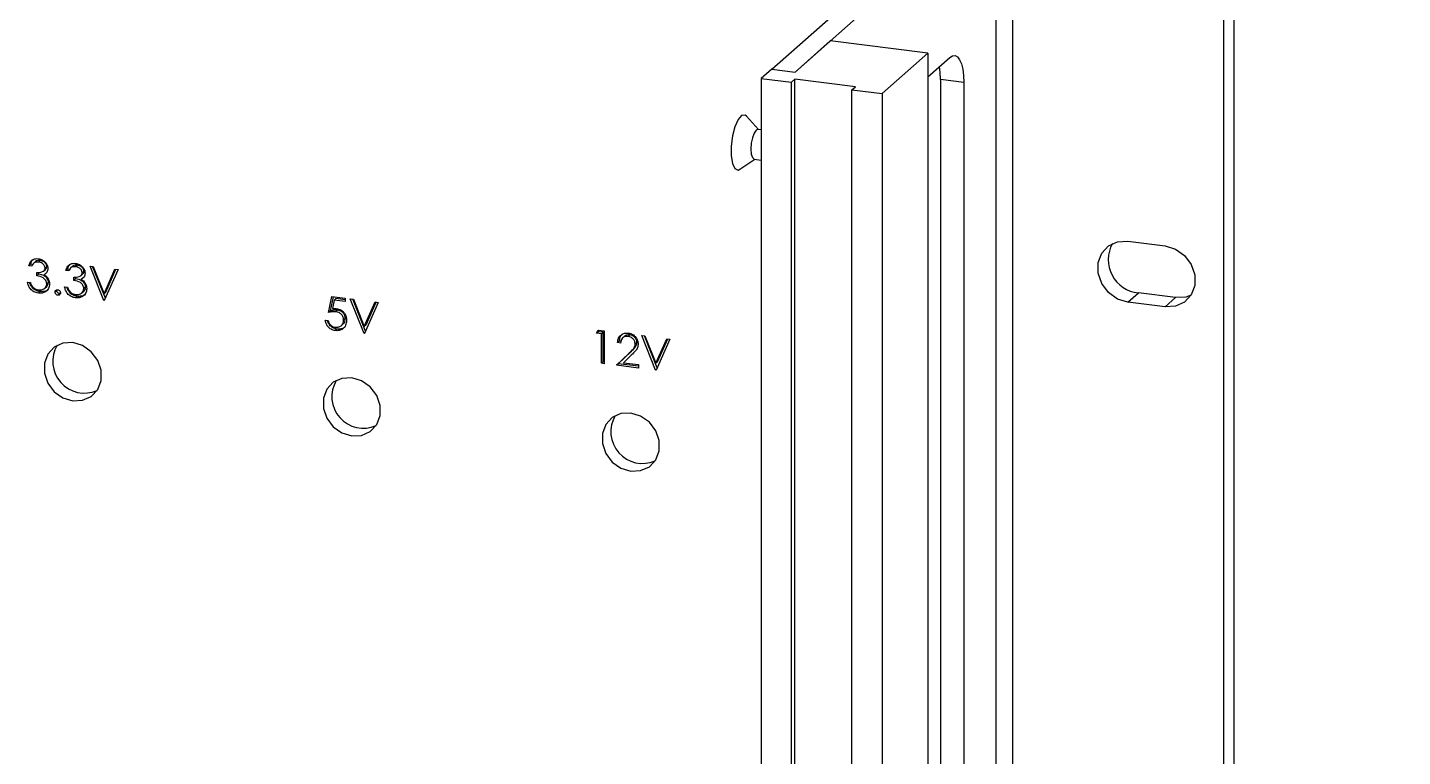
# Model space of a CAD drawing. Header units: millimetres. Extents: x 0 to 589, y 0 to 415.
# Drawn here: x 490.22 to 536.31, y 230.53 to 254.95 of the extents above; entities that cross this region are included whole.
import ezdxf

# ---------------------------------------------------------------- set-up
doc = ezdxf.new("R2010")
doc.units = ezdxf.units.MM

msp = doc.modelspace()

# ---------------------------------------------------------------- linework, layer by layer
at = {"color": 7, "linetype": 'Continuous', "lineweight": 25}
for p, q in [((515.1666, 253.5581), (560.1857, 293.2613)), ((515.9461, 253.4599), (560.9652, 293.1631)), ((522.6783, 259.3444), (522.6783, 189.8908)), ((523.2386, 259.0742), (523.2386, 189.6206)), ((530.3166, 188.7289), (530.3166, 258.1825)), ((530.6701, 189.0407), (530.6701, 258.4943)), ((515.9461, 253.4599), (517.1246, 254.4993)), ((520.3985, 254.0868), (517.1246, 254.4993)), ((518.8665, 252.7356), (520.3985, 254.0868)), ((520.3985, 254.0868), (520.3985, 184.6332)), ((515.1666, 253.5581), (514.813, 253.2463)), ((515.1666, 253.5581), (515.9461, 253.4599)), ((520.3985, 253.3011), (521.1315, 253.9476)), ((514.813, 253.2463), (515.8264, 253.1187)), ((514.813, 253.2463), (514.813, 183.7927)), ((515.9442, 253.2226), (515.8264, 253.1187)), ((515.8264, 183.6651), (515.8264, 253.1187)), ((517.971, 252.9673), (515.9442, 253.2226)), ((515.9442, 183.769), (515.9442, 253.2226)), ((521.6029, 253.1062), (520.8234, 253.2044)), ((520.8234, 253.2044), (520.8234, 227.4343)), ((521.6029, 253.1062), (521.6029, 227.3361)), ((517.8531, 252.8633), (517.971, 252.9673)), ((517.8531, 252.8633), (518.8665, 252.7356)), ((517.8531, 183.4097), (517.8531, 252.8633)), ((518.8665, 252.7356), (518.8665, 183.282)), ((514.7271, 251.5303), (514.3247, 251.9806)), ((514.813, 251.5195), (514.7036, 251.5333)), ((514.1006, 250.2018), (514.6021, 250.5382)), ((514.5786, 250.5411), (514.813, 250.5116)), ((527.105, 247.7919), (528.3522, 247.6348)), ((490.4881, 247.1096), (490.4145, 247.0446)), ((490.6423, 247.1453), (490.5834, 247.0933)), ((490.3162, 247.0172), (490.2572, 246.9652)), ((490.3552, 246.9529), (490.2572, 246.9652)), ((490.4141, 247.0048), (490.3162, 247.0172)), ((490.5231, 246.6356), (490.5231, 246.7484)), ((490.582, 246.6875), (490.5231, 246.6356)), ((490.582, 246.6875), (490.582, 246.7535)), ((490.7524, 246.7902), (490.8261, 246.8552)), ((490.8323, 246.7221), (490.7734, 246.6701)), ((490.8618, 246.9451), (490.8029, 246.8931)), ((491.5614, 246.8603), (491.5025, 246.8083)), ((491.6004, 246.796), (491.5025, 246.8083)), ((491.6593, 246.8479), (491.5614, 246.8603)), ((491.7333, 246.9527), (491.6597, 246.8877)), ((491.8875, 246.9884), (491.8286, 246.9364)), ((491.9977, 246.6333), (492.0713, 246.6983)), ((492.107, 246.7882), (492.0481, 246.7363)), ((492.3139, 246.9599), (492.4189, 246.9467)), ((492.7757, 245.8018), (492.3139, 246.9599)), ((492.8246, 245.8789), (492.3978, 246.9493)), ((492.4189, 246.9467), (492.7826, 246.034)), ((492.7826, 246.034), (493.1464, 246.855)), ((493.2514, 246.8418), (492.7896, 245.8)), ((492.8416, 246.086), (493.1804, 246.8507)), ((493.1464, 246.855), (493.2514, 246.8418)), ((490.2153, 246.4205), (490.3132, 246.4082)), ((490.7855, 246.2092), (490.8591, 246.2741)), ((490.9178, 246.4125), (490.8589, 246.3606)), ((491.1976, 246.1376), (491.2029, 246.1615)), ((491.4605, 246.2636), (491.5584, 246.2513)), ((491.7683, 246.4787), (491.7683, 246.5915)), ((491.8272, 246.5307), (491.7683, 246.4787)), ((491.8272, 246.5307), (491.8272, 246.5966)), ((492.0775, 246.5652), (492.0186, 246.5132)), ((492.163, 246.2557), (492.1041, 246.2037)), ((490.6382, 246.1023), (490.5792, 246.0503)), ((491.1976, 246.1376), (491.1387, 246.0856)), ((491.2885, 246.0344), (491.2296, 245.9825)), ((491.3146, 246.0356), (491.2885, 246.0344)), ((491.8834, 245.9454), (491.8245, 245.8934)), ((492.0307, 246.0523), (492.1044, 246.1173)), ((492.7999, 245.8232), (492.7757, 245.8018)), ((492.7896, 245.8), (492.7757, 245.8018)), ((492.8416, 246.086), (492.7826, 246.034)), ((500.3099, 245.4025), (500.4219, 245.9384)), ((500.3689, 245.4545), (500.4687, 245.9325)), ((500.4219, 245.9384), (500.8696, 245.882)), ((500.4984, 245.816), (500.4396, 245.5341)), ((500.5573, 245.8679), (500.4984, 245.816)), ((500.8696, 245.7692), (500.4984, 245.816)), ((500.8696, 245.8286), (500.5573, 245.8679)), ((500.8696, 245.882), (500.8696, 245.7692)), ((501.0375, 245.8608), (501.1424, 245.8476)), ((501.4992, 244.7027), (501.0375, 245.8608)), ((501.5481, 244.7798), (501.1213, 245.8503)), ((501.1424, 245.8476), (501.5062, 244.935)), ((501.5062, 244.935), (501.87, 245.756)), ((501.9749, 245.7427), (501.5132, 244.701)), ((501.5651, 244.9869), (501.904, 245.7517)), ((501.87, 245.756), (501.9749, 245.7427)), ((527.105, 245.7492), (527.4585, 246.061)), ((528.3522, 245.592), (527.105, 245.7492)), ((528.7057, 245.9038), (527.4585, 246.061)), ((528.3522, 245.592), (528.7057, 245.9038)), ((500.3689, 245.4545), (500.3099, 245.4025)), ((500.6093, 245.4806), (500.5504, 245.4286)), ((500.198, 245.1487), (500.2959, 245.1364)), ((500.5899, 244.8485), (500.531, 244.7965)), ((500.7275, 244.9597), (500.8012, 245.0247)), ((500.8725, 245.2046), (500.8136, 245.1527)), ((501.5651, 244.9869), (501.5062, 244.935)), ((509.2863, 244.7088), (509.3504, 244.8135)), ((509.3452, 244.7607), (509.3756, 244.8103)), ((509.3504, 244.8135), (509.5521, 244.7881)), ((509.5521, 244.7881), (509.5521, 243.6882)), ((501.5234, 244.7241), (501.4992, 244.7027)), ((501.5132, 244.701), (501.4992, 244.7027)), ((509.3452, 244.7607), (509.2863, 244.7088)), ((509.4542, 244.6876), (509.2863, 244.7088)), ((509.5131, 244.7396), (509.3452, 244.7607)), ((509.5131, 244.7396), (509.4542, 244.6876)), ((509.4542, 243.7005), (509.4542, 244.6876)), ((509.5131, 243.7525), (509.5131, 244.7396)), ((510.0588, 244.4452), (509.9999, 244.3932)), ((510.0978, 244.3809), (509.9999, 244.3932)), ((510.1093, 244.4389), (510.0588, 244.4452)), ((510.2386, 244.6127), (510.165, 244.5478)), ((510.4097, 244.6548), (510.3507, 244.6029)), ((510.6464, 244.402), (510.5875, 244.3501)), ((510.8114, 244.6295), (510.9163, 244.6162)), ((511.2731, 243.4713), (510.8114, 244.6295)), ((511.322, 243.5484), (510.8952, 244.6189)), ((510.9163, 244.6162), (511.2801, 243.7036)), ((511.2801, 243.7036), (511.6438, 244.5246)), ((511.7488, 244.5114), (511.2871, 243.4696)), ((511.339, 243.7555), (511.6778, 244.5203)), ((511.6438, 244.5246), (511.7488, 244.5114)), ((509.9579, 243.637), (510.3811, 244.0389)), ((510.0168, 243.689), (510.4401, 244.0909)), ((510.4646, 243.9797), (510.1916, 243.7204)), ((510.4401, 244.0909), (510.3811, 244.0389)), ((509.5131, 243.7525), (509.4542, 243.7005)), ((509.5521, 243.6882), (509.4542, 243.7005)), ((509.5521, 243.7475), (509.5131, 243.7525)), ((510.0168, 243.689), (509.9579, 243.637)), ((510.6994, 243.5436), (509.9579, 243.637)), ((510.6994, 243.603), (510.0168, 243.689)), ((510.1916, 243.7204), (510.6994, 243.6564)), ((510.6994, 243.6564), (510.6994, 243.5436)), ((511.2973, 243.4927), (511.2731, 243.4713)), ((511.2871, 243.4696), (511.2731, 243.4713)), ((511.339, 243.7555), (511.2801, 243.7036))]:
    msp.add_line(p, q, dxfattribs=at)
at = {"color": 7, "linetype": 'Continuous', "lineweight": 25, "flags": 128}
for points in [[(521.1315, 253.9476), (521.2235, 254.0045), (521.3119, 254.011), (521.3934, 253.9667), (521.4649, 253.8733), (521.5235, 253.7345), (521.5671, 253.5556), (521.5939, 253.3435), (521.6029, 253.1062)], [(520.8234, 253.2044), (520.8144, 253.4417), (520.789, 253.6455)], [(514.3247, 251.9806), (514.2737, 252.0194), (514.1571, 252.0051), (514.0363, 251.8687), (513.9278, 251.6289), (513.8461, 251.3178), (513.8023, 250.9777), (513.8023, 250.6543), (513.8461, 250.3914), (513.9278, 250.2244), (514.0363, 250.176), (514.1006, 250.2018)], [(514.7036, 251.5333), (514.6411, 251.5086), (514.5735, 251.4131), (514.5161, 251.2603), (514.4778, 251.0736), (514.4643, 250.8813), (514.4778, 250.7128), (514.5161, 250.5936), (514.5735, 250.542), (514.5786, 250.5411)], [(527.105, 245.7492), (526.7584, 245.8544), (526.4536, 246.0702), (526.2274, 246.3704), (526.107, 246.7189), (526.107, 247.0736), (526.2274, 247.3918), (526.4536, 247.635), (526.7584, 247.774), (527.105, 247.7919)], [(528.3522, 247.6348), (528.6988, 247.5295), (529.0036, 247.3138), (529.2298, 247.0135), (529.3502, 246.665), (529.3502, 246.3103), (529.2298, 245.9922), (529.0036, 245.7489), (528.6988, 245.61), (528.3522, 245.592)], [(529.2234, 245.9819), (529.0523, 245.9218), (528.7057, 245.9038)], [(491.7323, 242.4449), (492.0629, 242.462), (492.3536, 242.5945), (492.5694, 242.8265), (492.6842, 243.13), (492.6842, 243.4683), (492.5694, 243.8007), (492.3536, 244.0871), (492.0629, 244.2929), (491.7323, 244.3933), (491.4017, 244.3762), (491.111, 244.2437), (490.8952, 244.0117), (490.7804, 243.7082), (490.7804, 243.3698), (490.8952, 243.0374), (491.111, 242.7511), (491.4017, 242.5453), (491.7323, 242.4449)], [(501.0864, 241.2663), (501.417, 241.2834), (501.7078, 241.416), (501.9235, 241.648), (502.0384, 241.9515), (502.0384, 242.2898), (501.9235, 242.6222), (501.7078, 242.9086), (501.417, 243.1144), (501.0864, 243.2148), (500.7559, 243.1977), (500.4651, 243.0652), (500.2494, 242.8332), (500.1345, 242.5297), (500.1345, 242.1913), (500.2494, 241.8589), (500.4651, 241.5725), (500.7559, 241.3667), (501.0864, 241.2663)], [(510.4406, 240.0878), (510.7712, 240.1049), (511.0619, 240.2375), (511.2777, 240.4695), (511.3925, 240.773), (511.3925, 241.1113), (511.2777, 241.4437), (511.0619, 241.7301), (510.7712, 241.9359), (510.4406, 242.0363), (510.11, 242.0192), (509.8193, 241.8867), (509.6035, 241.6546), (509.4887, 241.3512), (509.4887, 241.0128), (509.6035, 240.6804), (509.8193, 240.394), (510.11, 240.1882), (510.4406, 240.0878)]]:
    msp.add_lwpolyline(points, dxfattribs=at)
at = {"color": 7, "linetype": 'Continuous', "lineweight": 25}
for centre, radius, start, end in [((527.5614, 247.1712), 1.115, 150.88041, 264.70505), ((492.1221, 243.7628), 1.0596, 149.17442, 293.64483), ((501.4762, 242.5843), 1.0596, 149.17442, 293.64483), ((510.8304, 241.4058), 1.0596, 149.17442, 293.64483)]:
    msp.add_arc(centre, radius, start, end, dxfattribs=at)
for points, knots in [([(490.2572, 246.9652), (490.2698, 247.0059), (490.2949, 247.0872), (490.3783, 247.1702), (490.4792, 247.2112), (490.5478, 247.2079), (490.5821, 247.2063)], [0, 0, 0, 0, 0.2802877, 0.5596797, 0.7797465, 1, 1, 1, 1]), ([(490.3162, 247.0172), (490.3276, 247.0591), (490.3463, 247.1278), (490.3979, 247.1723), (490.418, 247.1897)], [0, 0, 0, 0, 0.6094087, 1, 1, 1, 1]), ([(490.5834, 247.0933), (490.555, 247.0946), (490.4984, 247.0972), (490.4081, 247.0536), (490.3753, 246.9911), (490.3552, 246.9529)], [0, 0, 0, 0, 0.280636, 0.5603644, 1, 1, 1, 1]), ([(490.6423, 247.1453), (490.6146, 247.146), (490.5591, 247.1474), (490.4998, 247.1281), (490.4835, 247.1039), (490.4822, 247.1019)], [0, 0, 0, 0, 0.4792993, 0.9570487, 1, 1, 1, 1]), ([(490.5821, 247.2063), (490.6263, 247.196), (490.7146, 247.1753), (490.8203, 247.0913), (490.8874, 246.9869), (490.8964, 246.9159), (490.9008, 246.8804)], [0, 0, 0, 0, 0.280085, 0.5598683, 0.7800992, 1, 1, 1, 1]), ([(490.8029, 246.8931), (490.7974, 246.9226), (490.7863, 246.9819), (490.7027, 247.0636), (490.6286, 247.0821), (490.5834, 247.0933)], [0, 0, 0, 0, 0.278859, 0.5600742, 1, 1, 1, 1]), ([(490.8618, 246.9451), (490.8563, 246.9746), (490.8452, 247.0338), (490.7616, 247.1156), (490.6875, 247.134), (490.6423, 247.1453)], [0, 0, 0, 0, 0.278859, 0.5600742, 1, 1, 1, 1]), ([(490.5231, 246.7484), (490.5847, 246.7464), (490.6772, 246.7433), (490.7676, 246.7965), (490.7985, 246.8473), (490.8014, 246.8779), (490.8029, 246.8931)], [0, 0, 0, 0, 0.4994185, 0.749016, 0.8745437, 1, 1, 1, 1]), ([(490.8589, 246.3606), (490.8573, 246.38), (490.8541, 246.4187), (490.8201, 246.4924), (490.7186, 246.5999), (490.6013, 246.6213), (490.5231, 246.6356)], [0, 0, 0, 0, 0.12558702, 0.25119068, 0.50060497, 1, 1, 1, 1]), ([(490.9178, 246.4125), (490.9162, 246.4319), (490.913, 246.4707), (490.879, 246.5443), (490.7775, 246.6519), (490.6602, 246.6733), (490.582, 246.6875)], [0, 0, 0, 0, 0.125587, 0.2511907, 0.500605, 1, 1, 1, 1]), ([(490.9008, 246.8804), (490.8991, 246.8552), (490.8955, 246.8048), (490.8562, 246.7254), (490.8048, 246.6911), (490.7734, 246.6701)], [0, 0, 0, 0, 0.2805082, 0.5607923, 1, 1, 1, 1]), ([(490.7734, 246.6701), (490.7988, 246.6536), (490.8442, 246.624), (490.8771, 246.5805), (490.8916, 246.5614)], [0, 0, 0, 0, 0.5597945, 1, 1, 1, 1]), ([(490.8162, 246.8523), (490.8219, 246.8554), (490.8403, 246.8658), (490.8568, 246.9), (490.8602, 246.9301), (490.8618, 246.9451)], [0, 0, 0, 0, 0.182175, 0.5912039, 1, 1, 1, 1]), ([(491.5025, 246.8083), (491.515, 246.849), (491.5401, 246.9303), (491.6235, 247.0133), (491.7244, 247.0543), (491.793, 247.0511), (491.8273, 247.0494)], [0, 0, 0, 0, 0.2802877, 0.5596797, 0.7797465, 1, 1, 1, 1]), ([(491.5614, 246.8603), (491.5728, 246.9022), (491.5915, 246.9709), (491.6431, 247.0155), (491.6632, 247.0329)], [0, 0, 0, 0, 0.6094087, 1, 1, 1, 1]), ([(491.8286, 246.9364), (491.8002, 246.9377), (491.7436, 246.9403), (491.6534, 246.8967), (491.6205, 246.8342), (491.6004, 246.796)], [0, 0, 0, 0, 0.280636, 0.5603644, 1, 1, 1, 1]), ([(491.8875, 246.9884), (491.8598, 246.9891), (491.8044, 246.9905), (491.7451, 246.9712), (491.7288, 246.947), (491.7274, 246.9451)], [0, 0, 0, 0, 0.4792993, 0.9570487, 1, 1, 1, 1]), ([(491.7683, 246.5915), (491.8299, 246.5895), (491.9224, 246.5864), (492.0128, 246.6396), (492.0437, 246.6904), (492.0466, 246.721), (492.0481, 246.7363)], [0, 0, 0, 0, 0.4994185, 0.749016, 0.8745437, 1, 1, 1, 1]), ([(491.8273, 247.0494), (491.8715, 247.0391), (491.9598, 247.0184), (492.0655, 246.9344), (492.1326, 246.83), (492.1416, 246.759), (492.146, 246.7235)], [0, 0, 0, 0, 0.28008496, 0.55986833, 0.78009915, 1, 1, 1, 1]), ([(492.0481, 246.7363), (492.0426, 246.7657), (492.0315, 246.825), (491.9479, 246.9067), (491.8738, 246.9252), (491.8286, 246.9364)], [0, 0, 0, 0, 0.278859, 0.5600742, 1, 1, 1, 1]), ([(492.107, 246.7882), (492.1015, 246.8177), (492.0904, 246.8769), (492.0069, 246.9587), (491.9328, 246.9772), (491.8875, 246.9884)], [0, 0, 0, 0, 0.278859, 0.5600742, 1, 1, 1, 1]), ([(492.146, 246.7235), (492.1443, 246.6983), (492.1407, 246.6479), (492.1014, 246.5685), (492.05, 246.5342), (492.0186, 246.5132)], [0, 0, 0, 0, 0.2805082, 0.5607923, 1, 1, 1, 1]), ([(492.0615, 246.6954), (492.0671, 246.6986), (492.0855, 246.7089), (492.1021, 246.7432), (492.1054, 246.7732), (492.107, 246.7882)], [0, 0, 0, 0, 0.18217502, 0.59120393, 1, 1, 1, 1]), ([(490.5792, 246.0503), (490.5292, 246.061), (490.4292, 246.0825), (490.311, 246.1818), (490.2424, 246.3016), (490.2243, 246.3808), (490.2153, 246.4205)], [0, 0, 0, 0, 0.2798859, 0.5589785, 0.7792629, 1, 1, 1, 1]), ([(490.6382, 246.1023), (490.588, 246.113), (490.4879, 246.1344), (490.3707, 246.234), (490.3102, 246.3345), (490.2957, 246.3935), (490.2909, 246.4131)], [0, 0, 0, 0, 0.3150274, 0.629162, 0.8771045, 1, 1, 1, 1]), ([(490.3132, 246.4082), (490.3232, 246.3749), (490.341, 246.3157), (490.3811, 246.2668), (490.3987, 246.2454)], [0, 0, 0, 0, 0.5606944, 1, 1, 1, 1]), ([(490.3987, 246.2454), (490.43, 246.2216), (490.4862, 246.1792), (490.552, 246.1679), (490.581, 246.1629)], [0, 0, 0, 0, 0.558748, 1, 1, 1, 1]), ([(490.9568, 246.3577), (490.949, 246.3047), (490.9333, 246.1987), (490.8309, 246.0929), (490.706, 246.0442), (490.6215, 246.0483), (490.5792, 246.0503)], [0, 0, 0, 0, 0.279304, 0.5588383, 0.779277, 1, 1, 1, 1]), ([(490.581, 246.1629), (490.6188, 246.1607), (490.6944, 246.1563), (490.7858, 246.2018), (490.8479, 246.2724), (490.8552, 246.3312), (490.8589, 246.3606)], [0, 0, 0, 0, 0.2805991, 0.5601509, 0.7803026, 1, 1, 1, 1]), ([(490.9062, 246.1807), (490.8965, 246.169), (490.8614, 246.1264), (490.7631, 246.0979), (490.6798, 246.1008), (490.6382, 246.1023)], [0, 0, 0, 0, 0.1596714, 0.5795649, 1, 1, 1, 1]), ([(490.8509, 246.2684), (490.8695, 246.2869), (490.9081, 246.3255), (490.9145, 246.3828), (490.9178, 246.4125)], [0, 0, 0, 0, 0.4806086, 1, 1, 1, 1]), ([(490.8916, 246.5614), (490.9126, 246.5251), (490.95, 246.4602), (490.9547, 246.389), (490.9568, 246.3577)], [0, 0, 0, 0, 0.5594191, 1, 1, 1, 1]), ([(491.1387, 246.0856), (491.1403, 246.0989), (491.1435, 246.1255), (491.1682, 246.1524), (491.198, 246.167), (491.2191, 246.1662), (491.2296, 246.1658)], [0, 0, 0, 0, 0.2795762, 0.5592837, 0.7795524, 1, 1, 1, 1]), ([(491.2296, 246.1658), (491.2431, 246.1626), (491.27, 246.1561), (491.2994, 246.1272), (491.3181, 246.095), (491.3197, 246.0734), (491.3206, 246.0627)], [0, 0, 0, 0, 0.27960164, 0.55921202, 0.77947519, 1, 1, 1, 1]), ([(491.8245, 245.8934), (491.7744, 245.9042), (491.6744, 245.9256), (491.5563, 246.0249), (491.4876, 246.1447), (491.4695, 246.224), (491.4605, 246.2636)], [0, 0, 0, 0, 0.2798859, 0.5589785, 0.7792629, 1, 1, 1, 1]), ([(491.8834, 245.9454), (491.8332, 245.9561), (491.7331, 245.9775), (491.6159, 246.0771), (491.5555, 246.1777), (491.541, 246.2366), (491.5362, 246.2562)], [0, 0, 0, 0, 0.3150274, 0.629162, 0.8771045, 1, 1, 1, 1]), ([(491.5584, 246.2513), (491.5684, 246.2181), (491.5862, 246.1588), (491.6263, 246.1099), (491.6439, 246.0885)], [0, 0, 0, 0, 0.56069443, 1, 1, 1, 1]), ([(492.1041, 246.2037), (492.1025, 246.2231), (492.0993, 246.2618), (492.0653, 246.3355), (491.9638, 246.443), (491.8465, 246.4644), (491.7683, 246.4787)], [0, 0, 0, 0, 0.12558702, 0.25119068, 0.50060497, 1, 1, 1, 1]), ([(492.202, 246.2008), (492.1942, 246.1478), (492.1785, 246.0418), (492.0761, 245.9361), (491.9513, 245.8873), (491.8667, 245.8914), (491.8245, 245.8934)], [0, 0, 0, 0, 0.279304, 0.5588383, 0.779277, 1, 1, 1, 1]), ([(491.8262, 246.006), (491.8641, 246.0038), (491.9396, 245.9994), (492.031, 246.0449), (492.0931, 246.1155), (492.1004, 246.1743), (492.1041, 246.2037)], [0, 0, 0, 0, 0.2805991, 0.5601509, 0.7803026, 1, 1, 1, 1]), ([(492.163, 246.2557), (492.1614, 246.275), (492.1582, 246.3138), (492.1242, 246.3875), (492.0227, 246.495), (491.9054, 246.5164), (491.8272, 246.5307)], [0, 0, 0, 0, 0.12558702, 0.25119068, 0.50060497, 1, 1, 1, 1]), ([(492.0186, 246.5132), (492.044, 246.4967), (492.0894, 246.4671), (492.1224, 246.4236), (492.1369, 246.4045)], [0, 0, 0, 0, 0.55979451, 1, 1, 1, 1]), ([(492.0961, 246.1115), (492.1147, 246.1301), (492.1534, 246.1686), (492.1597, 246.2259), (492.163, 246.2557)], [0, 0, 0, 0, 0.4806086, 1, 1, 1, 1]), ([(492.1369, 246.4045), (492.1578, 246.3682), (492.1952, 246.3033), (492.1999, 246.2322), (492.202, 246.2008)], [0, 0, 0, 0, 0.5594191, 1, 1, 1, 1]), ([(491.2296, 245.9825), (491.2162, 245.9858), (491.1895, 245.9925), (491.1599, 246.0211), (491.1416, 246.0534), (491.1397, 246.0749), (491.1387, 246.0856)], [0, 0, 0, 0, 0.2795812, 0.5591432, 0.7795754, 1, 1, 1, 1]), ([(491.2885, 246.0344), (491.2752, 246.0378), (491.2484, 246.0445), (491.2188, 246.0731), (491.2005, 246.1054), (491.1986, 246.1268), (491.1976, 246.1376)], [0, 0, 0, 0, 0.2795812, 0.5591432, 0.7795754, 1, 1, 1, 1]), ([(491.3206, 246.0627), (491.319, 246.0494), (491.3158, 246.0227), (491.291, 245.9961), (491.2612, 245.9814), (491.2402, 245.9821), (491.2296, 245.9825)], [0, 0, 0, 0, 0.2794691, 0.5593578, 0.7796739, 1, 1, 1, 1]), ([(491.6439, 246.0885), (491.6753, 246.0648), (491.7314, 246.0223), (491.7972, 246.011), (491.8262, 246.006)], [0, 0, 0, 0, 0.558748, 1, 1, 1, 1]), ([(492.1514, 246.0238), (492.1417, 246.0121), (492.1066, 245.9696), (492.0083, 245.9411), (491.9251, 245.944), (491.8834, 245.9454)], [0, 0, 0, 0, 0.1596714, 0.5795649, 1, 1, 1, 1]), ([(500.5504, 245.4286), (500.5042, 245.4296), (500.4216, 245.4314), (500.3441, 245.4114), (500.3099, 245.4025)], [0, 0, 0, 0, 0.55941616, 1, 1, 1, 1]), ([(500.6093, 245.4806), (500.5631, 245.4816), (500.4805, 245.4834), (500.403, 245.4633), (500.3689, 245.4545)], [0, 0, 0, 0, 0.5594162, 1, 1, 1, 1]), ([(500.4396, 245.5341), (500.4632, 245.5376), (500.5053, 245.544), (500.5489, 245.5407), (500.5681, 245.5392)], [0, 0, 0, 0, 0.5600642, 1, 1, 1, 1]), ([(500.8136, 245.1527), (500.8096, 245.1912), (500.8015, 245.2683), (500.728, 245.3602), (500.639, 245.4123), (500.58, 245.4232), (500.5504, 245.4286)], [0, 0, 0, 0, 0.279539, 0.5586168, 0.7790473, 1, 1, 1, 1]), ([(500.5681, 245.5392), (500.6203, 245.5271), (500.7246, 245.5028), (500.8394, 245.3893), (500.9032, 245.2608), (500.9088, 245.1777), (500.9116, 245.1361)], [0, 0, 0, 0, 0.2796881, 0.5590255, 0.7792916, 1, 1, 1, 1]), ([(500.8725, 245.2046), (500.8685, 245.2432), (500.8604, 245.3203), (500.7869, 245.4121), (500.698, 245.4643), (500.6389, 245.4752), (500.6093, 245.4806)], [0, 0, 0, 0, 0.279539, 0.5586168, 0.7790473, 1, 1, 1, 1]), ([(500.531, 244.7965), (500.4842, 244.8072), (500.3906, 244.8287), (500.2849, 244.9262), (500.2195, 245.037), (500.2052, 245.1115), (500.198, 245.1487)], [0, 0, 0, 0, 0.2796245, 0.5590192, 0.7793803, 1, 1, 1, 1]), ([(500.5899, 244.8485), (500.543, 244.8592), (500.4493, 244.8806), (500.3447, 244.9784), (500.2875, 245.0695), (500.276, 245.1229), (500.2725, 245.1393)], [0, 0, 0, 0, 0.3188318, 0.6374014, 0.8886603, 1, 1, 1, 1]), ([(500.2959, 245.1364), (500.3044, 245.1042), (500.3212, 245.0401), (500.3879, 244.9688), (500.4622, 244.9244), (500.5118, 244.9139), (500.5366, 244.9086)], [0, 0, 0, 0, 0.2800502, 0.5591657, 0.7795831, 1, 1, 1, 1]), ([(500.9116, 245.1361), (500.9052, 245.0799), (500.8924, 244.9675), (500.7944, 244.8471), (500.6647, 244.7899), (500.5756, 244.7943), (500.531, 244.7965)], [0, 0, 0, 0, 0.27986414, 0.55927095, 0.77942351, 1, 1, 1, 1]), ([(500.5366, 244.9086), (500.5775, 244.9083), (500.6593, 244.9077), (500.7505, 244.9714), (500.8059, 245.0564), (500.811, 245.1206), (500.8136, 245.1527)], [0, 0, 0, 0, 0.27961702, 0.55935712, 0.77955919, 1, 1, 1, 1]), ([(500.8547, 244.9234), (500.8492, 244.9159), (500.8186, 244.8745), (500.7211, 244.8442), (500.6336, 244.847), (500.5899, 244.8485)], [0, 0, 0, 0, 0.099669, 0.5494015, 1, 1, 1, 1]), ([(500.7914, 245.0217), (500.7978, 245.0255), (500.8301, 245.0449), (500.8636, 245.1102), (500.8696, 245.1731), (500.8725, 245.2046)], [0, 0, 0, 0, 0.1100611, 0.5547895, 1, 1, 1, 1]), ([(509.9999, 244.3932), (510.0062, 244.4459), (510.0189, 244.5512), (510.112, 244.6616), (510.2305, 244.72), (510.314, 244.7167), (510.3558, 244.7151)], [0, 0, 0, 0, 0.2800291, 0.5595146, 0.7796675, 1, 1, 1, 1]), ([(510.0588, 244.4452), (510.0641, 244.4989), (510.0739, 244.5977), (510.14, 244.6639), (510.1702, 244.6941)], [0, 0, 0, 0, 0.5437516, 1, 1, 1, 1]), ([(510.3507, 244.6029), (510.3135, 244.6037), (510.239, 244.6055), (510.1548, 244.5475), (510.1094, 244.4671), (510.1017, 244.4097), (510.0978, 244.3809)], [0, 0, 0, 0, 0.2796987, 0.5588466, 0.7791762, 1, 1, 1, 1]), ([(510.4097, 244.6548), (510.3716, 244.6567), (510.3041, 244.66), (510.2553, 244.6198), (510.2341, 244.6022)], [0, 0, 0, 0, 0.564365, 1, 1, 1, 1]), ([(510.5875, 244.3501), (510.5829, 244.3846), (510.5737, 244.4539), (510.5071, 244.5343), (510.4304, 244.5867), (510.3773, 244.5975), (510.3507, 244.6029)], [0, 0, 0, 0, 0.2791258, 0.5589784, 0.77935, 1, 1, 1, 1]), ([(510.3558, 244.7151), (510.4044, 244.7043), (510.5017, 244.683), (510.6097, 244.5798), (510.6751, 244.4628), (510.682, 244.3853), (510.6854, 244.3465)], [0, 0, 0, 0, 0.2798903, 0.55922373, 0.77958237, 1, 1, 1, 1]), ([(510.3811, 244.0389), (510.4335, 244.0867), (510.5064, 244.1531), (510.5787, 244.2613), (510.5846, 244.3205), (510.5875, 244.3501)], [0, 0, 0, 0, 0.5607172, 0.7805321, 1, 1, 1, 1]), ([(510.6464, 244.402), (510.6418, 244.4366), (510.6327, 244.5059), (510.566, 244.5863), (510.4893, 244.6387), (510.4362, 244.6495), (510.4097, 244.6548)], [0, 0, 0, 0, 0.2791258, 0.5589784, 0.77935, 1, 1, 1, 1]), ([(510.4401, 244.0909), (510.4924, 244.1386), (510.5653, 244.2051), (510.6376, 244.3133), (510.6435, 244.3725), (510.6464, 244.402)], [0, 0, 0, 0, 0.5607172, 0.7805321, 1, 1, 1, 1]), ([(510.6854, 244.3465), (510.681, 244.3035), (510.6721, 244.2172), (510.5849, 244.0963), (510.5103, 244.024), (510.4646, 243.9797)], [0, 0, 0, 0, 0.2792879, 0.5591538, 1, 1, 1, 1])]:
    msp.add_open_spline(points, degree=3, knots=knots, dxfattribs=at)

doc.saveas('drawing.dxf')
